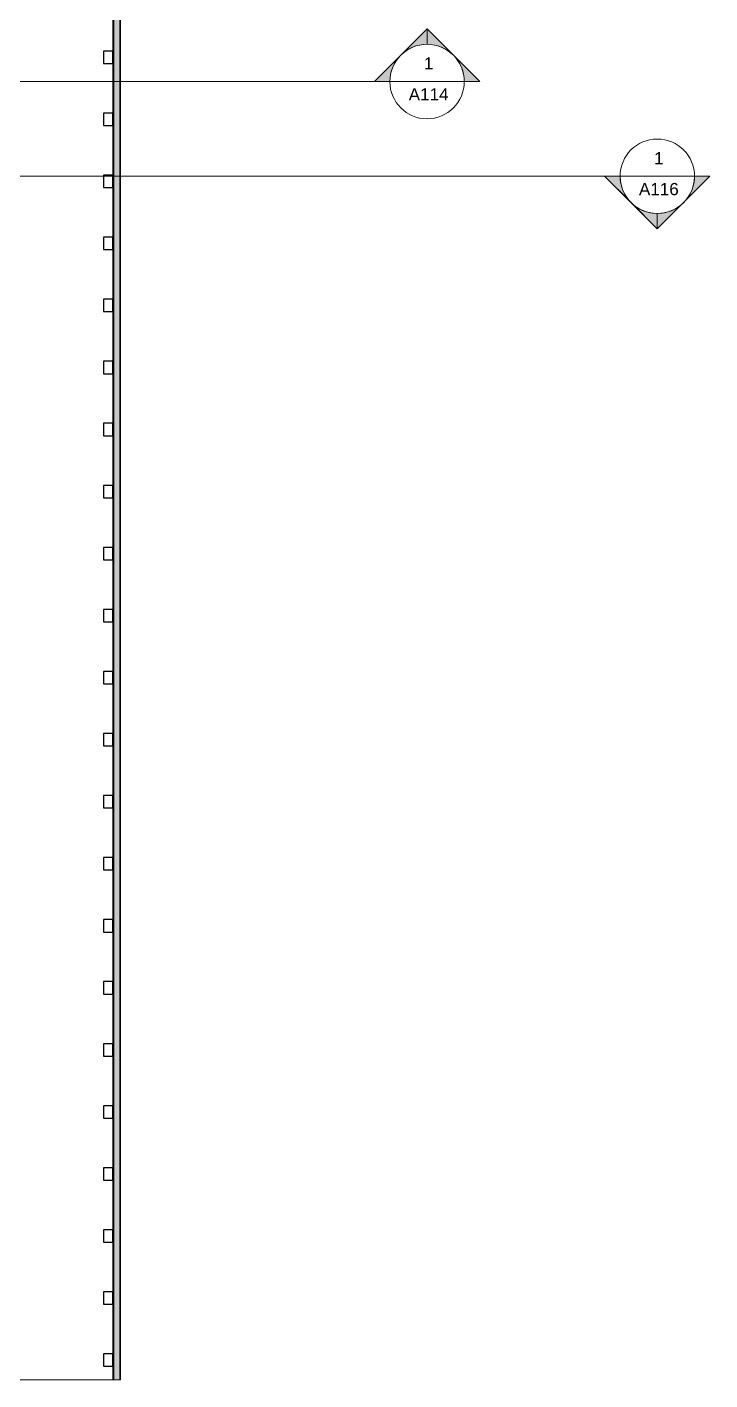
# Model space of a CAD drawing. Header units: millimetres. Extents: x -49836 to 59720, y -25216 to 39354.
# Drawn here: x 48710 to 59720, y -25216 to -3409 of the extents above; entities that cross this region are included whole.
import ezdxf

# ---------------------------------------------------------------- set-up
doc = ezdxf.new("R2010")
doc.units = ezdxf.units.MM
for name, color, linetype, lineweight in [('A-FLOR', 192, 'Continuous', 9), ('A-GENM', 13, 'Continuous', 9), ('A-WALL', 113, 'Continuous', 9), ('A-WALL-FNSH', 113, 'Continuous', 25), ('A-WALL-PATT', 111, 'Continuous', 25), ('G-ANNO-SYMB', 111, 'Continuous', 9)]:
    doc.layers.add(name, color=color, linetype=linetype, lineweight=lineweight)
doc.styles.add('Arial_1', font='arial.ttf', dxfattribs={"height": 196.706587})
pattern_1 = [(0, (0, 0), (812.8, 203.2), [33.528, -576.072, 33.528, -576.072, -3251.2]), (0, (0, 0), (812.8, 203.2), [-1219.2, 33.528, -1185.672, 33.528, -576.072, -1422.4]), (0, (0, 0), (812.8, 203.2), [-3048, 33.528, -372.872, 33.528, -982.472]), (120, (304.8, 101.6), (-582.37636, 602.30545), [33.528, -576.072, 33.528, -576.072, -3251.2]), (120, (304.8, 101.6), (-582.37636, 602.30545), [-1219.2, 33.528, -1185.672, 33.528, -576.072, -1422.4]), (120, (304.8, 101.6), (-582.37636, 602.30545), [-3048, 33.528, -372.872, 33.528, -982.472]), (240, (406.4, 508), (-230.42364, -805.50545), [33.528, -576.072, 33.528, -576.072, -3251.2]), (240, (406.4, 508), (-230.42364, -805.50545), [-1219.2, 33.528, -1185.672, 33.528, -576.072, -1422.4]), (240, (406.4, 508), (-230.42364, -805.50545), [-3048, 33.528, -372.872, 33.528, -982.472])]

# ---------------------------------------------------------------- blocks, each defined once
blk = doc.blocks.new('elman - elman-246418-Level 2')
at = {"layer": 'A-GENM', "lineweight": 25}
for p, q in [((50095, -3796), (49945, -3796)), ((49945, -3796), (49945, -3996)), ((50095, -3996), (50095, -3796)), ((49945, -3996), (50095, -3996)), ((50095, -4796), (49945, -4796)), ((49945, -4796), (49945, -4996)), ((50095, -4996), (50095, -4796)), ((49945, -4996), (50095, -4996)), ((50095, -5796), (49945, -5796)), ((49945, -5796), (49945, -5996)), ((50095, -5996), (50095, -5796)), ((49945, -5996), (50095, -5996)), ((50095, -6796), (49945, -6796)), ((49945, -6796), (49945, -6996)), ((50095, -6996), (50095, -6796)), ((49945, -6996), (50095, -6996)), ((50095, -7796), (49945, -7796)), ((49945, -7796), (49945, -7996)), ((50095, -7996), (50095, -7796)), ((49945, -7996), (50095, -7996)), ((50095, -8796), (49945, -8796)), ((49945, -8796), (49945, -8996)), ((50095, -8996), (50095, -8796)), ((49945, -8996), (50095, -8996)), ((50095, -9796), (49945, -9796)), ((49945, -9796), (49945, -9996)), ((50095, -9996), (50095, -9796)), ((49945, -9996), (50095, -9996)), ((50095, -10796), (49945, -10796)), ((49945, -10796), (49945, -10996)), ((50095, -10996), (50095, -10796)), ((49945, -10996), (50095, -10996)), ((50095, -11796), (49945, -11796)), ((49945, -11796), (49945, -11996)), ((50095, -11996), (50095, -11796)), ((49945, -11996), (50095, -11996)), ((50095, -12796), (49945, -12796)), ((49945, -12796), (49945, -12996)), ((50095, -12996), (50095, -12796)), ((49945, -12996), (50095, -12996)), ((50095, -13796), (49945, -13796)), ((49945, -13796), (49945, -13996)), ((50095, -13996), (50095, -13796)), ((49945, -13996), (50095, -13996)), ((50095, -14796), (49945, -14796)), ((49945, -14796), (49945, -14996)), ((50095, -14996), (50095, -14796)), ((49945, -14996), (50095, -14996)), ((50095, -15796), (49945, -15796)), ((49945, -15796), (49945, -15996)), ((50095, -15996), (50095, -15796)), ((49945, -15996), (50095, -15996)), ((50095, -16796), (49945, -16796)), ((49945, -16796), (49945, -16996)), ((49945, -16996), (50095, -16996)), ((50095, -16996), (50095, -16796)), ((50095, -17796), (49945, -17796)), ((49945, -17796), (49945, -17996)), ((50095, -17996), (50095, -17796)), ((49945, -17996), (50095, -17996)), ((50095, -18796), (49945, -18796)), ((49945, -18796), (49945, -18996)), ((50095, -18996), (50095, -18796)), ((49945, -18996), (50095, -18996)), ((50095, -19796), (49945, -19796)), ((49945, -19796), (49945, -19996)), ((50095, -19996), (50095, -19796)), ((49945, -19996), (50095, -19996)), ((50095, -20796), (49945, -20796)), ((49945, -20796), (49945, -20996)), ((50095, -20996), (50095, -20796)), ((49945, -20996), (50095, -20996)), ((50095, -21796), (49945, -21796)), ((49945, -21796), (49945, -21996)), ((50095, -21996), (50095, -21796)), ((49945, -21996), (50095, -21996)), ((50095, -22796), (49945, -22796)), ((49945, -22796), (49945, -22996)), ((50095, -22996), (50095, -22796)), ((49945, -22996), (50095, -22996)), ((50095, -23796), (49945, -23796)), ((49945, -23796), (49945, -23996)), ((50095, -23996), (50095, -23796)), ((49945, -23996), (50095, -23996)), ((50095, -24796), (49945, -24796)), ((49945, -24796), (49945, -24996)), ((50095, -24996), (50095, -24796)), ((49945, -24996), (50095, -24996))]:
    blk.add_line(p, q, dxfattribs=at)
blk = doc.blocks.new('剖面 - M_Section Head - Filled-1049-Level 2')
at = {"layer": 'G-ANNO-SYMB'}
h = blk.add_hatch(color=256, dxfattribs=at)
edge = h.paths.add_edge_path(flags=0)
edge.add_line((-6, 8.49), (-6, 6))
edge.add_arc((-6, 0), 6, 90, 135)
edge.add_line((-10.24, 4.24), (-6, 8.49))
h = blk.add_hatch(color=256, dxfattribs=at)
edge = h.paths.add_edge_path(flags=0)
edge.add_line((-6, 8.49), (-1.76, 4.24))
edge.add_arc((-6, 0), 6, 45, 90)
edge.add_line((-6, 6), (-6, 8.49))
h = blk.add_hatch(color=256, dxfattribs=at)
edge = h.paths.add_edge_path(flags=0)
edge.add_line((-14.49, 0), (-10.24, 4.24))
edge.add_arc((-6, 0), 6, 135, 180)
edge.add_line((-12, 0), (-14.49, 0))
h = blk.add_hatch(color=256, dxfattribs=at)
edge = h.paths.add_edge_path(flags=0)
edge.add_line((2.49, 0), (0, 0))
edge.add_arc((-6, 0), 6, 360, 405)
edge.add_line((-1.76, 4.24), (2.49, 0))
for p, q in [((-6, 8.49), (-14.49, 0)), ((-6, 8.49), (-10.24, 4.24)), ((-6, 8.49), (2.49, 0)), ((-6, 6), (-6, 8.49)), ((-6, 8.49), (-6, 6)), ((-1.76, 4.24), (-6, 8.49)), ((-10.24, 4.24), (-14.49, 0)), ((2.49, 0), (-1.76, 4.24)), ((-14.49, 0), (-12, 0)), ((0, 0), (2.49, 0)), ((-12, 0), (-14.49, 0)), ((0, 0), (2.49, 0))]:
    blk.add_line(p, q, dxfattribs=at)
for start, end in [(360, 180), (90, 135), (45, 90), (135, 180), (360, 45), (180, 360)]:
    blk.add_arc((-6, 0), 6, start, end, dxfattribs=at)

msp = doc.modelspace()

# ---------------------------------------------------------------- hatches: boundary and pattern name
at = {"layer": 'A-WALL-PATT'}
msp.add_hatch(color=256, dxfattribs=at).paths.add_polyline_path([(50207, -25216), (50207, 10469), (50107, 10469), (50107, -25216)], flags=0)
at = {"layer": 'A-WALL-PATT', "lineweight": 9}
h = msp.add_hatch(dxfattribs=at)
h.set_pattern_fill('FP_2', color=256, style=0, pattern_type=2)
h.set_pattern_definition(pattern_1)
h.paths.add_polyline_path([(50095, -25216), (50107, -25216), (50107, 10457), (50095, 10457), (50095, -21521)], flags=0)
h = msp.add_hatch(dxfattribs=at)
h.set_pattern_fill('FP_2', color=256, style=0, pattern_type=2)
h.set_pattern_definition(pattern_1)
h.paths.add_polyline_path([(50219, -25216), (50219, 10457), (50207, 10457), (50207, -25216)], flags=0)

# ---------------------------------------------------------------- linework, layer by layer
at = {"layer": 'A-FLOR'}
msp.add_line((-41881, -25216), (50095, -25216), dxfattribs=at)
at = {"layer": 'A-WALL'}
for p, q in [((50207, 17289), (50207, -25216)), ((50107, 10469), (50107, -25216))]:
    msp.add_line(p, q, dxfattribs=at)
at = {"layer": 'A-WALL', "color": 1, "lineweight": 18}
msp.add_line((50107, -25216), (50207, -25216), dxfattribs=at)
at = {"layer": 'A-WALL-FNSH', "color": 7, "lineweight": 18}
for p, q in [((50219, -25216), (50219, 17289)), ((50095, 10457), (50095, -25216)), ((50095, -25216), (50107, -25216)), ((50207, -25216), (50219, -25216))]:
    msp.add_line(p, q, dxfattribs=at)
at = {"layer": 'G-ANNO-SYMB'}
for p, q in [((54559, -4287), (-19777, -4287)), ((54559, -4287), (55759, -4287)), ((58271, -5814), (-46330, -5814)), ((58271, -5814), (59471, -5814))]:
    msp.add_line(p, q, dxfattribs=at)

# ---------------------------------------------------------------- block references
at = {"layer": 'A-GENM'}
msp.add_blockref('elman - elman-246418-Level 2', (0, 0), dxfattribs=at)
at = {"layer": 'G-ANNO-SYMB', "extrusion": (0, 0, -1), "xscale": 99.99999999999993, "yscale": 99.99999999999993, "zscale": 99.99999999999993}
msp.add_blockref('剖面 - M_Section Head - Filled-1049-Level 2', (-54559, -4287), dxfattribs=at)
at = {"layer": 'G-ANNO-SYMB', "xscale": 99.99999999999993, "yscale": 99.99999999999993, "zscale": 99.99999999999993, "rotation": 180}
msp.add_blockref('剖面 - M_Section Head - Filled-1049-Level 2', (58271, -5814), dxfattribs=at)

# ---------------------------------------------------------------- texts
at = {"layer": 'G-ANNO-SYMB', "attachment_point": 2, "line_spacing_factor": 0.938532, "style": 'Arial_1'}
for s, insert, char_height, width in [('\\fArial|b0|i0|c134|p34|;1', (55184, -3896), 196.71, 182.39), ('A114', (55184, -4395), 196.7, 765.55), ('\\fArial|b0|i0|c134|p34|;1', (58896, -5423), 196.71, 182.39), ('A116', (58896, -5922), 196.7, 765.55)]:
    msp.add_mtext(s, dxfattribs=dict(at, insert=insert, char_height=char_height, width=width))

doc.saveas('drawing.dxf')
